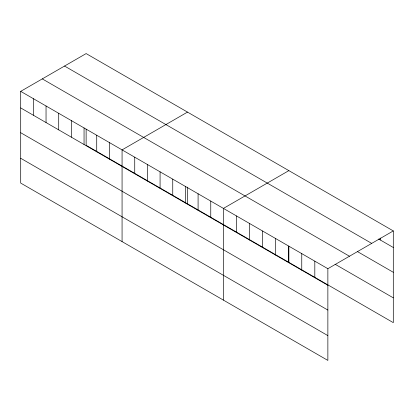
<?xml version="1.0" encoding="UTF-8"?>
<svg xmlns="http://www.w3.org/2000/svg" width="414" height="414" viewBox="0 0 414 414"><rect width="100%" height="100%" fill="white"/><g stroke="black" fill="none" stroke-linecap="round" stroke-linejoin="round"><path stroke-width="0.62" d="M20.7 91.359L327.867 268.702L327.867 360.418L20.7 183.076L20.7 91.359L86.133 53.582L393.3 230.924L393.3 322.641L86.133 145.298L86.133 129.178M187.495 112.106L122.068 149.884L122.068 241.6M288.863 170.63L223.431 208.408L223.431 300.119M327.867 268.702L393.3 230.924M378.613 239.013L393.3 247.489M64.537 66.049L371.71 243.391M357.401 251.562L393.3 272.288M42.29 78.893L349.463 256.235M335.097 264.241L393.3 297.842M20.7 107.925L327.867 285.267M20.7 132.723L327.867 310.065M20.7 158.277L327.867 335.619M380.243 238.04L380.243 239.954M314.816 261.167L314.816 277.732M301.759 253.627L301.759 270.192M288.863 246.226L288.863 262.347M288.703 246.092L288.703 262.657M275.652 238.552L275.652 255.117M262.595 231.017L262.595 247.582M249.538 223.477L249.538 240.042M236.487 215.942L236.487 232.508M210.762 201.09L210.762 217.655M198.089 193.773L198.089 210.338M187.495 187.081L187.495 203.823M185.42 186.46L185.42 203.026M172.747 179.143L172.747 195.708M160.078 171.831L160.078 188.391M147.405 164.513L147.405 181.078M134.736 157.196L134.736 173.761M109.394 142.566L109.394 159.131M96.726 135.254L96.726 151.814M84.052 127.936L84.052 144.502M71.384 120.619L71.384 137.184M58.71 113.307L58.71 129.872M46.042 105.989L46.042 122.554M33.368 98.677L33.368 115.237"/></g></svg>
